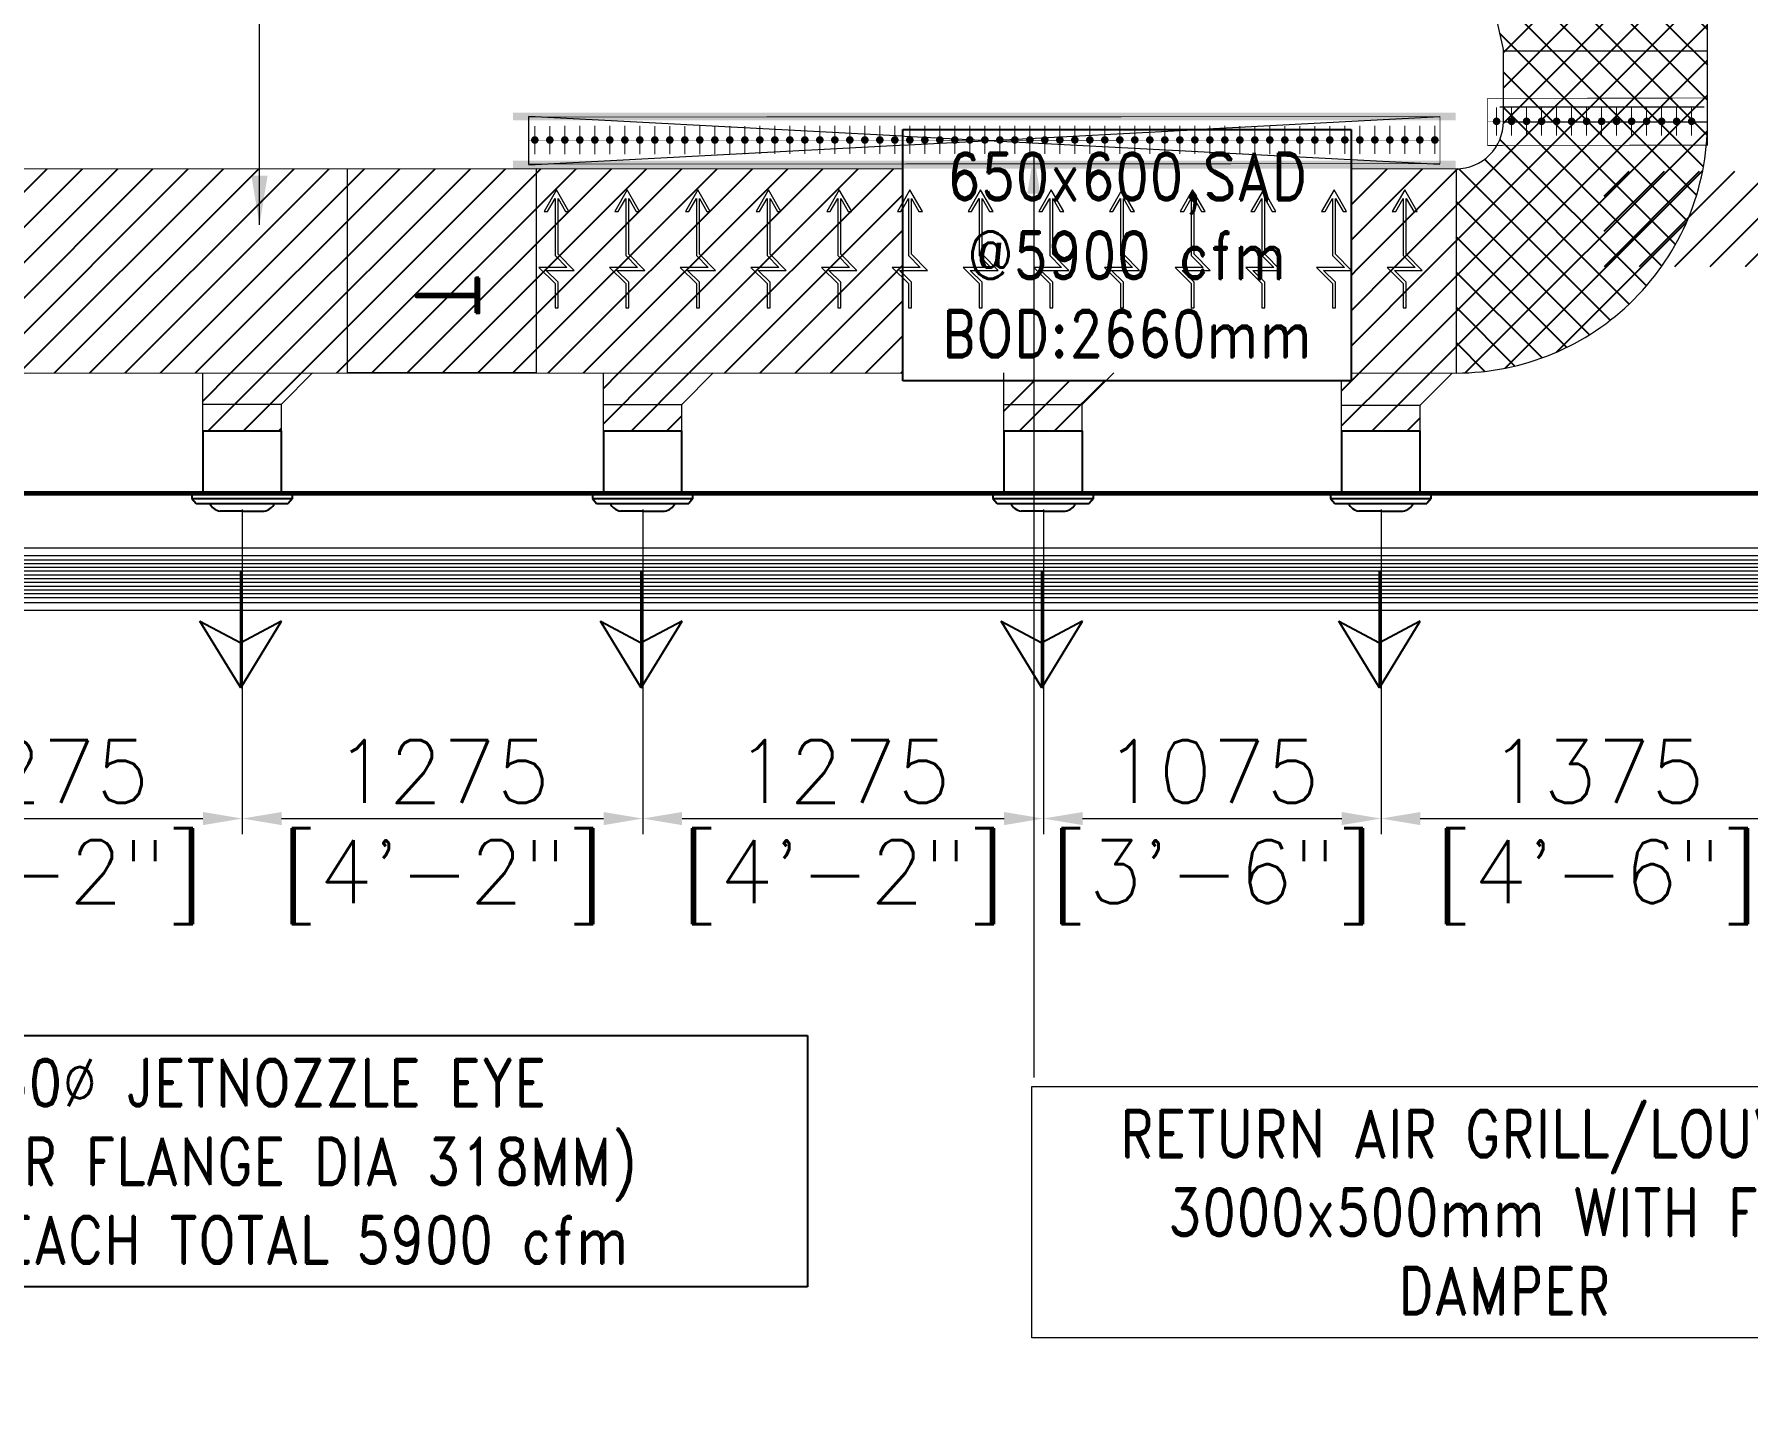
# Model space of a CAD drawing. Header units: millimetres. Extents: x -330573 to 5697, y 22061 to 198972.
# Drawn here: x -95121 to -89667, y 187681 to 192043 of the extents above; entities that cross this region are included whole.
import ezdxf

# ---------------------------------------------------------------- set-up
doc = ezdxf.new("R2010")
doc.units = ezdxf.units.MM
for name, color, linetype, lineweight in [('VL-AC-ACCOUSTIC INSULATION', 32, 'Continuous', 25), ('VL-AC-DAMPERS', 5, 'Continuous', 18), ('VL-AC-DIM', 20, 'Continuous', 25), ('VL-AC-RA_TEXT_50', 7, 'Continuous', 18), ('VL-AC-RAT', 1, 'Continuous', 5), ('VL-AC-SA', 6, 'Continuous', 5), ('VL-AC-SA_TEXT_50', 7, 'Continuous', 25), ('VL-AC-SAT', 72, 'Continuous', 25), ('VL-AC-WALL CUTOUT', 7, 'Continuous', 18), ('VL-FC', 21, 'Continuous', 18)]:
    doc.layers.add(name, color=color, linetype=linetype, lineweight=lineweight)
doc.styles.add('ROMANS', font='romans.shx', dxfattribs={"height": 200})
doc.styles.add('VOLTAS - ROMAND', font='romand.shx', dxfattribs={"width": 0.85})
doc.dimstyles.new('VL_DIM', dxfattribs={"dimscale": 1.25, "dimtxt": 200, "dimasz": 125, "dimexe": 50, "dimexo": 50, "dimgap": 50, "dimtad": 1, "dimdec": 0, "dimrnd": 1, "dimzin": 9, "dimdsep": 46, "dimtxsty": 'ROMANS', "dimcen": 0.09, "dimdle": 35, "dimclrd": 7, "dimclre": 7, "dimclrt": 7, "dimadec": 0, "dimazin": 0, "dimtfac": 1, "dimtdec": 0, "dimtmove": 2, "dimatfit": 3, "dimfxl": 1, "dimtolj": 1, "dimtzin": 0, "dimlwd": 15, "dimlwe": 15, "dimarcsym": 1})

# ---------------------------------------------------------------- blocks, each defined once
blk = doc.blocks.new('*U105')
at = {"color": 8}
for p, q in [((30, 66), (31571.2, 66)), ((30, 54), (31571.2, 54)), ((30, 42), (31571.2, 42)), ((30, 30), (31571.2, 30)), ((30, 18), (31571.2, 18)), ((30, 6), (31571.2, 6)), ((30, -6), (31571.2, -6)), ((30, -18), (31571.2, -18)), ((30, -30), (31571.2, -30)), ((30, -42), (31571.2, -42)), ((30, -54), (31571.2, -54))]:
    blk.add_line(p, q, dxfattribs=at)
for points in [[(5.2, 105), (5.3, -95), (31596.5, -95), (31596.4, 105)], [(30, 80), (30.1, -70), (31571.2, -70), (31571.2, 80)]]:
    blk.add_lwpolyline(points, close=True)
blk = doc.blocks.new('*D175')
at = {"layer": 'Defpoints', "color": 0, "transparency": 16777216}
for p in [(-95734, 190579.8), (-94459, 190579.8), (-94459, 189546.6)]:
    blk.add_point(p, dxfattribs=at)
at = {"layer": 'VL-AC-DIM', "color": 7, "lineweight": 15, "transparency": 16777216}
for p, q in [((-95734, 190529.8), (-95734, 189496.6)), ((-94459, 190529.8), (-94459, 189496.6)), ((-95609, 189546.6), (-94584, 189546.6))]:
    blk.add_line(p, q, dxfattribs=at)
at = {"layer": 'VL-AC-DIM', "color": 7, "transparency": 16777216}
for points in [[(-95609, 189567.4), (-95609, 189525.7), (-95734, 189546.6)], [(-94584, 189567.4), (-94584, 189525.7), (-94459, 189546.6)]]:
    blk.add_solid(points, dxfattribs=at)
at = {"layer": 'VL-AC-DIM', "color": 7, "transparency": 16777216, "char_height": 200, "attachment_point": 5, "style": 'ROMANS'}
for s, insert in [('\\A1;1275', (-95096.5, 189696.6)), ('\\A1;[4\'-2"]', (-95096.5, 189344.2))]:
    blk.add_mtext(s, dxfattribs=dict(at, insert=insert))
blk = doc.blocks.new('*D176')
at = {"layer": 'Defpoints', "color": 0, "transparency": 16777216}
for p in [(-94459, 190579.8), (-93184, 190579.8), (-93184, 189546.6)]:
    blk.add_point(p, dxfattribs=at)
at = {"layer": 'VL-AC-DIM', "color": 7, "lineweight": 15, "transparency": 16777216}
for p, q in [((-94459, 190529.8), (-94459, 189496.6)), ((-93184, 190529.8), (-93184, 189496.6)), ((-94334, 189546.6), (-93309, 189546.6))]:
    blk.add_line(p, q, dxfattribs=at)
at = {"layer": 'VL-AC-DIM', "color": 7, "transparency": 16777216}
for points in [[(-94334, 189567.4), (-94334, 189525.7), (-94459, 189546.6)], [(-93309, 189567.4), (-93309, 189525.7), (-93184, 189546.6)]]:
    blk.add_solid(points, dxfattribs=at)
at = {"layer": 'VL-AC-DIM', "color": 7, "transparency": 16777216, "char_height": 200, "attachment_point": 5, "style": 'ROMANS'}
for s, insert in [('\\A1;1275', (-93821.5, 189696.6)), ('\\A1;[4\'-2"]', (-93821.5, 189344.2))]:
    blk.add_mtext(s, dxfattribs=dict(at, insert=insert))
blk = doc.blocks.new('*D177')
at = {"layer": 'Defpoints', "color": 0, "transparency": 16777216}
for p in [(-93184, 190579.8), (-91909, 190579.8), (-91909, 189546.6)]:
    blk.add_point(p, dxfattribs=at)
at = {"layer": 'VL-AC-DIM', "color": 7, "lineweight": 15, "transparency": 16777216}
for p, q in [((-93184, 190529.8), (-93184, 189496.6)), ((-91909, 190529.8), (-91909, 189496.6)), ((-93059, 189546.6), (-92034, 189546.6))]:
    blk.add_line(p, q, dxfattribs=at)
at = {"layer": 'VL-AC-DIM', "color": 7, "transparency": 16777216}
for points in [[(-93059, 189567.4), (-93059, 189525.7), (-93184, 189546.6)], [(-92034, 189567.4), (-92034, 189525.7), (-91909, 189546.6)]]:
    blk.add_solid(points, dxfattribs=at)
at = {"layer": 'VL-AC-DIM', "color": 7, "transparency": 16777216, "char_height": 200, "attachment_point": 5, "style": 'ROMANS'}
for s, insert in [('\\A1;1275', (-92546.5, 189696.6)), ('\\A1;[4\'-2"]', (-92546.5, 189344.2))]:
    blk.add_mtext(s, dxfattribs=dict(at, insert=insert))
blk = doc.blocks.new('*D178')
at = {"layer": 'Defpoints', "color": 0, "transparency": 16777216}
for p in [(-91909, 190579.8), (-90834, 190579.8), (-90834, 189546.6)]:
    blk.add_point(p, dxfattribs=at)
at = {"layer": 'VL-AC-DIM', "color": 7, "lineweight": 15, "transparency": 16777216}
for p, q in [((-91909, 190529.8), (-91909, 189496.6)), ((-90834, 190529.8), (-90834, 189496.6)), ((-91784, 189546.6), (-90959, 189546.6))]:
    blk.add_line(p, q, dxfattribs=at)
at = {"layer": 'VL-AC-DIM', "color": 7, "transparency": 16777216}
for points in [[(-91784, 189567.4), (-91784, 189525.7), (-91909, 189546.6)], [(-90959, 189567.4), (-90959, 189525.7), (-90834, 189546.6)]]:
    blk.add_solid(points, dxfattribs=at)
at = {"layer": 'VL-AC-DIM', "color": 7, "transparency": 16777216, "char_height": 200, "attachment_point": 5, "style": 'ROMANS'}
for s, insert in [('\\A1;1075', (-91371.5, 189696.6)), ('\\A1;[3\'-6"]', (-91371.5, 189344.2))]:
    blk.add_mtext(s, dxfattribs=dict(at, insert=insert))
blk = doc.blocks.new('*D179')
at = {"layer": 'Defpoints', "color": 0, "transparency": 16777216}
for p in [(-90834, 190579.8), (-89459, 190579.8), (-89459, 189546.6)]:
    blk.add_point(p, dxfattribs=at)
at = {"layer": 'VL-AC-DIM', "color": 7, "lineweight": 15, "transparency": 16777216}
for p, q in [((-90834, 190529.8), (-90834, 189496.6)), ((-89459, 190529.8), (-89459, 189496.6)), ((-90709, 189546.6), (-89584, 189546.6))]:
    blk.add_line(p, q, dxfattribs=at)
at = {"layer": 'VL-AC-DIM', "color": 7, "transparency": 16777216}
for points in [[(-90709, 189567.4), (-90709, 189525.7), (-90834, 189546.6)], [(-89584, 189567.4), (-89584, 189525.7), (-89459, 189546.6)]]:
    blk.add_solid(points, dxfattribs=at)
at = {"layer": 'VL-AC-DIM', "color": 7, "transparency": 16777216, "char_height": 200, "attachment_point": 5, "style": 'ROMANS'}
for s, insert in [('\\A1;1375', (-90146.5, 189696.6)), ('\\A1;[4\'-6"]', (-90146.5, 189344.2))]:
    blk.add_mtext(s, dxfattribs=dict(at, insert=insert))
blk = doc.blocks.new('VL SA JET NOZZEL')
at = {"layer": 'VL-AC-SAT'}
for p, q in [((4.4, 562.5, 0), (-125.3, 349.6, 0)), ((4.4, 562.5, 0), (4.4, 191.9, 0)), ((4.4, 191.9, 0), (4.4, 562.5, 0)), ((4.4, 562.5, 0), (134.2, 349.6, 0)), ((4.4, 562.5, 0), (4.4, 191.9, 0)), ((4.4, 191.9, 0), (4.4, 562.5, 0)), ((-125.3, 349.6, 0), (4.4, 418.7, 0)), ((134.2, 349.6, 0), (4.4, 418.7, 0)), ((0, 0), (-70, 0)), ((0, 0), (70, 0)), ((-160, -40), (-146.6, -25)), ((160, -40), (-160, -40)), ((160, -40), (146.6, -25))]:
    blk.add_line(p, q, dxfattribs=at)
for points in [[(-160, -40), (-160, -55), (160, -55), (160, -40)], [(146.6, -25), (-146.6, -25)]]:
    blk.add_lwpolyline(points, dxfattribs=at)
at = {"layer": 'VL-AC-SAT', "elevation": 0}
blk.add_lwpolyline([(125, -255), (125, -55), (-125, -55), (-125, -255)], close=True, dxfattribs=at)
at = {"layer": 'VL-AC-SAT'}
for centre, start, end in [((-64.1, -42.5), 97.9087, 155.9574), ((64.1, -42.5), 24.0426, 82.0913)]:
    blk.add_arc(centre, 42.9, start, end, dxfattribs=at)

msp = doc.modelspace()

# ---------------------------------------------------------------- hatches: boundary and pattern name
at = {"layer": 'VL-AC-ACCOUSTIC INSULATION', "lineweight": -3}
h = msp.add_hatch(dxfattribs=at)
h.set_pattern_fill('ANSI37', color=256, scale=25)
h.paths.add_polyline_path([(-89669.7, 194354.5), (-90669.7, 194354.5), (-90544.7, 193904.5), (-89794.7, 193904.5)])
h.paths.add_polyline_path([(-89794.7, 193904.5), (-90544.7, 193904.5), (-90544.7, 192440.5), (-89794.7, 192440.5)])
h.paths.add_polyline_path([(-90257.2, 193291.8), (-90482.2, 193291.8), (-90482.2, 193516.8), (-90257.2, 193516.8)], flags=16)
h.paths.add_polyline_path([(-89794.7, 192440.5), (-90544.7, 192440.5), (-90444.7, 191990.5), (-89794.7, 191990.5)])
h.paths.add_polyline_path([(-89794.7, 191990.5), (-90444.7, 191990.5), (-90444.7, 191764.6), (-89794.7, 191764.6)])
h.paths.add_polyline_path([(-89794.7, 191764.6), (-90444.7, 191764.6, -0.414222), (-90594.7, 191614.6), (-90594.8, 190964.6, 0.414222)])
at = {"layer": 'VL-AC-ACCOUSTIC INSULATION'}
h = msp.add_hatch(dxfattribs=at)
h.set_pattern_fill('ANSI31', color=8, scale=25)
h.paths.add_polyline_path([(-89644.7, 193554.4), (-89794.7, 193704.3), (-89794.7, 193254.3), (-89644.7, 193254.3)])
h.paths.add_polyline_path([(-87735.8, 193554.3), (-89644.7, 193554.3), (-89644.7, 193254.3), (-87735.8, 193254.3)])
h.paths.add_polyline_path([(-88260.8, 193516.8), (-88035.8, 193516.8), (-88035.8, 193291.8), (-88260.8, 193291.8)], flags=16)
h.paths.add_polyline_path([(-90544.7, 193704.3), (-90694.7, 193554.3), (-90694.7, 193254.3), (-90544.7, 193254.3)])
h.paths.add_polyline_path([(-90694.7, 193554.3), (-93201.4, 193554.3), (-93201.4, 193254.3), (-90694.7, 193254.3)])
h.paths.add_polyline_path([(-92676.4, 193291.8), (-92901.4, 193291.8), (-92901.4, 193516.8), (-92676.4, 193516.8)], flags=16)
h.paths.add_polyline_path([(-97345.4, 191614.8), (-97945.4, 191614.8), (-97945.4, 190964.5), (-97345.4, 190964.8)])
h.paths.add_polyline_path([(-98159.5, 190864.6), (-98409.5, 190864.6), (-98409.5, 190779.5), (-98159.5, 190779.5)])
h.paths.add_polyline_path([(-98059.5, 190964.6), (-98409.5, 190964.6), (-98409.5, 190864.6), (-98159.5, 190864.6)])
h.paths.add_polyline_path([(-97945.4, 191614.8), (-101105.9, 191614.9), (-101106.1, 190965.2), (-97945.4, 190964.5)])
h.paths.add_polyline_path([(-99334.5, 190964.8), (-99684.5, 190964.9), (-99684.5, 190864.9), (-99434.5, 190864.9)])
h.paths.add_polyline_path([(-99434.5, 190864.9), (-99684.5, 190864.9), (-99684.5, 190779.5), (-99434.5, 190779.5)])
h.paths.add_polyline_path([(-100709.5, 190865.2), (-100959.5, 190865.2), (-100959.5, 190779.5), (-100709.5, 190779.5)])
h.paths.add_polyline_path([(-100609.6, 190965.1), (-100959.5, 190965.2), (-100959.5, 190865.2), (-100709.5, 190865.2)])
h.paths.add_polyline_path([(-101705.9, 191614.9), (-106246.5, 191615.1), (-106246.5, 191015.5), (-101705.9, 191014.5)])
h.paths.add_polyline_path([(-101105.9, 191614.9), (-101705.9, 191614.9), (-101705.9, 191014.5), (-101106.1, 190965.2)])
h.paths.add_polyline_path([(-101836.6, 191014.5), (-102234.5, 191014.6), (-102234.5, 190866.7), (-101984.5, 190866.7)])
h.paths.add_polyline_path([(-101984.5, 190866.7), (-102234.5, 190866.7), (-102234.5, 190779.5), (-101984.5, 190779.5)])
h.paths.add_polyline_path([(-103111.3, 191014.8), (-103509.5, 191014.9), (-103509.5, 190866.7), (-103259.5, 190866.7)])
h.paths.add_polyline_path([(-103259.5, 190866.7), (-103509.5, 190866.7), (-103509.5, 190779.5), (-103259.5, 190779.5)])
h.paths.add_polyline_path([(-104534.5, 190866.7), (-104784.5, 190866.7), (-104784.5, 190779.5), (-104534.5, 190779.5)])
h.paths.add_polyline_path([(-104386.1, 191015.1), (-104784.5, 191015.2), (-104784.5, 190866.7), (-104534.5, 190866.7)])
h.paths.add_polyline_path([(-105659.6, 191015.4), (-106059.5, 191015.5), (-106059.5, 190865.5), (-105809.5, 190865.5)])
h.paths.add_polyline_path([(-105809.5, 190865.5), (-106059.5, 190865.5), (-106059.5, 190779.5), (-105809.5, 190779.5)])
h.paths.add_polyline_path([(-106246.5, 191615.1), (-106846.4, 191615.1), (-106846.4, 191265.1), (-106246.5, 191015.5)])
h.paths.add_polyline_path([(-106846.4, 191615.1), (-111459.4, 191615.2), (-111459.5, 191265.2), (-106846.4, 191265.1)])
h.paths.add_polyline_path([(-106933.6, 191265.1), (-107334.4, 191265.1), (-107334.5, 191114.3), (-107084.5, 191114.3)])
h.paths.add_polyline_path([(-107084.5, 191114.3), (-107334.5, 191114.3), (-107334.5, 190779.5), (-107084.5, 190779.5)])
h.paths.add_polyline_path([(-108359.5, 191114.6), (-108609.5, 191114.6), (-108609.5, 190779.5), (-108359.5, 190779.5)])
h.paths.add_polyline_path([(-108208.9, 191265.1), (-108609.4, 191265.1), (-108609.5, 191114.6), (-108359.5, 191114.6)])
h.paths.add_polyline_path([(-109634.5, 191114.9), (-109884.5, 191114.9), (-109884.5, 190779.5), (-109634.5, 190779.5)])
h.paths.add_polyline_path([(-109484.2, 191265.2), (-109884.4, 191265.2), (-109884.5, 191114.9), (-109634.5, 191114.9)])
h.paths.add_polyline_path([(-110759.4, 191265.2), (-111159.4, 191265.2), (-111159.5, 191115.2), (-110909.5, 191115.2)])
h.paths.add_polyline_path([(-110909.5, 191115.2), (-111159.5, 191115.2), (-111159.5, 190779.5), (-110909.5, 190779.5)])
h.paths.add_polyline_path([(-93523.8, 190964.7), (-90594.9, 190964.6), (-90594.8, 191614.6), (-93523.6, 191614.7)])
h.paths.add_polyline_path([(-94123.8, 190964.7), (-93523.8, 190964.7), (-93523.6, 191614.7), (-94123.8, 191614.7)])
h.paths.add_polyline_path([(-97345.4, 190964.8), (-94123.8, 190964.7), (-94123.8, 191614.7), (-97345.4, 191614.8)])
h.paths.add_polyline_path([(-94334.5, 190779.5), (-94334.5, 190865.2), (-94235, 190964.7), (-94584.5, 190964.8), (-94584.5, 190779.5)])
h.paths.add_polyline_path([(-96884.5, 190864.8), (-96784.5, 190964.8), (-97134.5, 190964.8), (-97134.5, 190779.5), (-96884.5, 190779.5)])
h.paths.add_polyline_path([(-95609.5, 190865), (-95509.7, 190964.8), (-95859.5, 190964.8), (-95859.5, 190779.5), (-95609.5, 190779.5)])
h.paths.add_polyline_path([(-93059.5, 190779.5), (-93059.5, 190864.7), (-92959.6, 190964.7), (-93309.5, 190964.7), (-93309.5, 190779.5)])
h.paths.add_polyline_path([(-91785, 190779.5), (-91785, 190864.7), (-91685.1, 190964.6), (-92035, 190964.7), (-92035, 190779.5)])
h.paths.add_polyline_path([(-90709.5, 190779.5), (-90709.5, 190862.8), (-90607.7, 190964.6), (-90959.5, 190964.6), (-90959.5, 190779.5)])
h = msp.add_hatch(dxfattribs=at)
h.set_pattern_fill('ANSI31', color=8, scale=25)
h.set_pattern_definition([(45, (-79961.36, 1654.86), (-56.1266, 56.1266), [])])
h.paths.add_polyline_path([(-85870.6, 191606.9), (-85870.6, 191303), (-85908.6, 191303), (-85908.7, 190779.4), (-86158.7, 190779.4), (-86158.6, 191303), (-86884.7, 191303.1), (-87034, 191153.8), (-87034.1, 190779.9), (-87284.1, 190779.9), (-87284, 191303.2), (-88009.4, 191303.3), (-88159.4, 191153.4), (-88159.5, 190779.4), (-88409.5, 190779.5), (-88409.4, 191303.4), (-89184.5, 191303.5), (-89334.4, 191153.7), (-89334.5, 190779.8), (-89584.5, 190779.8), (-89584.4, 191303.6), (-90123.4, 191303.7), (-90123.4, 191606.9)])
edge = h.paths.add_edge_path()
edge.add_line((-84920.6, 191606.9), (-81510.9, 191606.9))
edge.add_line((-81510.9, 191606.9), (-80910.9, 191556.9))
edge.add_line((-80910.9, 191556.9), (-80816.6, 191556.9))
edge.add_arc((-80816.6, 191706.9), 150, 270, 360)
edge.add_line((-80666.6, 191706.9), (-80666.6, 192601.9))
edge.add_arc((-80116.6, 192601.9), 550, 90, 180, ccw=False)
edge.add_line((-80116.6, 193151.9), (-75318.2, 193151.9))
edge.add_line((-75318.2, 193151.9), (-75318.2, 192751.9))
edge.add_line((-75318.2, 192751.9), (-75543.2, 192751.9))
edge.add_line((-75543.2, 192751.9), (-75543.2, 189772.8))
edge.add_line((-75543.2, 189772.8), (-75993.2, 189772.8))
edge.add_line((-75993.2, 189772.8), (-75993.2, 192601.9))
edge.add_line((-75993.2, 192601.9), (-76143.2, 192751.9))
edge.add_line((-76143.2, 192751.9), (-78227.5, 192751.9))
edge.add_line((-78227.5, 192751.9), (-78227.5, 189772.8))
edge.add_line((-78227.5, 189772.8), (-78677.5, 189772.8))
edge.add_line((-78677.5, 189772.8), (-78677.5, 192601.9))
edge.add_line((-78677.5, 192601.9), (-78827.5, 192751.9))
edge.add_line((-78827.5, 192751.9), (-80116.6, 192751.9))
edge.add_arc((-80116.6, 192601.9), 150, 90, 180)
edge.add_line((-80266.6, 192601.9), (-80266.6, 191706.9))
edge.add_arc((-80816.6, 191706.9), 550, -90, 0, ccw=False)
edge.add_line((-80816.6, 191156.9), (-80910.9, 191156.9))
edge.add_line((-80910.9, 191156.9), (-81510.9, 191156.9))
edge.add_line((-81510.9, 191156.9), (-81584.5, 191156.9))
edge.add_line((-81584.5, 191156.9), (-81584.5, 190779.5))
edge.add_line((-81584.5, 190779.5), (-81834.5, 190779.5))
edge.add_line((-81834.5, 190779.5), (-81834.4, 191006.8))
edge.add_line((-81834.4, 191006.8), (-81984.5, 191156.9))
edge.add_line((-81984.5, 191156.9), (-82859.5, 191156.9))
edge.add_line((-82859.5, 191156.9), (-82859.5, 190779.8))
edge.add_line((-82859.5, 190779.8), (-83109.5, 190779.8))
edge.add_line((-83109.5, 190779.8), (-83109.4, 191006.8))
edge.add_line((-83109.4, 191006.8), (-83259.5, 191156.9))
edge.add_line((-83259.5, 191156.9), (-84134.5, 191156.9))
edge.add_line((-84134.5, 191156.9), (-84134.5, 190780.1))
edge.add_line((-84134.5, 190780.1), (-84384.5, 190780.1))
edge.add_line((-84384.5, 190780.1), (-84384.4, 191006.8))
edge.add_line((-84384.4, 191006.8), (-84534.5, 191156.9))
edge.add_line((-84534.5, 191156.9), (-84920.6, 191156.9))
edge.add_line((-84920.6, 191156.9), (-84920.6, 191606.9))

# ---------------------------------------------------------------- linework, layer by layer
at = {"layer": 'VL-AC-DAMPERS'}
for p, q in [((-90374.9, 191765.7, 0), (-90370.7, 191765.7, 0)), ((-90279.4, 191765.6, 0), (-90275.2, 191765.6, 0)), ((-90231.7, 191765.6, 0), (-90227.4, 191765.6, 0)), ((-90088.4, 191765.6, 0), (-90084.2, 191765.6, 0)), ((-89849.7, 191765.6, 0), (-89845.4, 191765.6, 0)), ((-93436.4, 191706.4, 0), (-93432.2, 191706.3, 0)), ((-93245.5, 191706.3, 0), (-93241.2, 191706.3, 0)), ((-93150, 191706.3, 0), (-93145.7, 191706.3, 0)), ((-93006.7, 191706.3, 0), (-93002.5, 191706.3, 0)), ((-92815.7, 191706.5, 0), (-92811.5, 191706.5, 0)), ((-92624.7, 191706.5, 0), (-92620.5, 191706.5, 0)), ((-92529.2, 191706.4, 0), (-92525, 191706.4, 0)), ((-92481.5, 191706.4, 0), (-92477.2, 191706.4, 0)), ((-90762.5, 191706.5, 0), (-90758.3, 191706.5, 0)), ((-90667.1, 191706.4, 0), (-90662.8, 191706.4, 0))]:
    msp.add_line(p, q, dxfattribs=at)
at = {"layer": 'VL-AC-DAMPERS', "const_width": 2.55, "elevation": 0}
msp.add_lwpolyline([(-90494.6, 191688.9), (-89794.8, 191690), (-89794.7, 191839.8), (-90494.6, 191838.7)], close=True, dxfattribs=at)
at = {"layer": 'VL-AC-DAMPERS', "const_width": 12.2, "elevation": 0}
for points in [[(-90466.2, 191771.7, -1), (-90466.2, 191759.7, -1), (-90466.2, 191771.7, 1)], [(-90418.4, 191771.7, -1), (-90418.4, 191759.7, -1), (-90418.4, 191771.7, 1)], [(-90370.7, 191771.7, -1), (-90370.7, 191759.7, -1), (-90370.7, 191771.7, 1)], [(-90322.9, 191771.7, -1), (-90322.9, 191759.7, -1), (-90322.9, 191771.7, 1)], [(-90275.2, 191771.6, -1), (-90275.2, 191759.6, -1), (-90275.2, 191771.6, 1)], [(-90227.4, 191771.5, -1), (-90227.4, 191759.6, -1), (-90227.4, 191771.5, 1)], [(-90179.7, 191771.5, -1), (-90179.7, 191759.6, -1), (-90179.7, 191771.5, 1)], [(-90131.9, 191771.5, -1), (-90131.9, 191759.6, -1), (-90131.9, 191771.5, 1)], [(-90084.2, 191771.5, -1), (-90084.2, 191759.6, -1), (-90084.2, 191771.5, 1)], [(-90036.4, 191771.5, -1), (-90036.4, 191759.6, -1), (-90036.4, 191771.5, 1)], [(-89988.7, 191771.5, -1), (-89988.7, 191759.6, -1), (-89988.7, 191771.5, 1)], [(-89940.9, 191771.5, -1), (-89940.9, 191759.6, -1), (-89940.9, 191771.5, 1)], [(-89893.2, 191771.5, -1), (-89893.2, 191759.6, -1), (-89893.2, 191771.5, 1)], [(-89845.4, 191771.5, -1), (-89845.4, 191759.6, -1), (-89845.4, 191771.5, 1)], [(-93527.7, 191712.2, -1), (-93527.7, 191700.2, -1), (-93527.7, 191712.2, 1)], [(-93480, 191712.2, -1), (-93480, 191700.2, -1), (-93480, 191712.2, 1)], [(-93432.2, 191712.3, -1), (-93432.2, 191700.4, -1), (-93432.2, 191712.3, 1)], [(-93384.5, 191712.3, -1), (-93384.5, 191700.4, -1), (-93384.5, 191712.3, 1)], [(-93336.7, 191712.3, -1), (-93336.7, 191700.4, -1), (-93336.7, 191712.3, 1)], [(-93289, 191712.3, -1), (-93289, 191700.4, -1), (-93289, 191712.3, 1)], [(-93241.2, 191712.3, -1), (-93241.2, 191700.4, -1), (-93241.2, 191712.3, 1)], [(-93193.5, 191712.3, -1), (-93193.5, 191700.4, -1), (-93193.5, 191712.3, 1)], [(-93145.7, 191712.3, -1), (-93145.7, 191700.3, -1), (-93145.7, 191712.3, 1)], [(-93098, 191712.3, -1), (-93098, 191700.3, -1), (-93098, 191712.3, 1)], [(-93050.2, 191712.3, -1), (-93050.2, 191700.3, -1), (-93050.2, 191712.3, 1)], [(-93002.5, 191712.3, -1), (-93002.5, 191700.4, -1), (-93002.5, 191712.3, 1)], [(-92954.7, 191712.3, -1), (-92954.7, 191700.4, -1), (-92954.7, 191712.3, 1)], [(-92907, 191712.3, -1), (-92907, 191700.4, -1), (-92907, 191712.3, 1)], [(-92859.2, 191712.3, -1), (-92859.2, 191700.4, -1), (-92859.2, 191712.3, 1)], [(-92811.5, 191712.5, -1), (-92811.5, 191700.5, -1), (-92811.5, 191712.5, 1)], [(-92763.7, 191712.5, -1), (-92763.7, 191700.5, -1), (-92763.7, 191712.5, 1)], [(-92716, 191712.5, -1), (-92716, 191700.5, -1), (-92716, 191712.5, 1)], [(-92668.2, 191712.5, -1), (-92668.2, 191700.5, -1), (-92668.2, 191712.5, 1)], [(-92620.5, 191712.5, -1), (-92620.5, 191700.5, -1), (-92620.5, 191712.5, 1)], [(-92572.7, 191712.5, -1), (-92572.7, 191700.5, -1), (-92572.7, 191712.5, 1)], [(-92525, 191712.4, -1), (-92525, 191700.4, -1), (-92525, 191712.4, 1)], [(-92477.2, 191712.4, -1), (-92477.2, 191700.4, -1), (-92477.2, 191712.4, 1)], [(-92429.5, 191712.4, -1), (-92429.5, 191700.4, -1), (-92429.5, 191712.4, 1)], [(-90853.8, 191712.5, -1), (-90853.8, 191700.5, -1), (-90853.8, 191712.5, 1)], [(-90806.1, 191712.5, -1), (-90806.1, 191700.5, -1), (-90806.1, 191712.5, 1)], [(-90758.3, 191712.5, -1), (-90758.3, 191700.5, -1), (-90758.3, 191712.5, 1)], [(-90710.6, 191712.5, -1), (-90710.6, 191700.5, -1), (-90710.6, 191712.5, 1)], [(-90662.8, 191712.4, -1), (-90662.8, 191700.4, -1), (-90662.8, 191712.4, 1)]]:
    msp.add_lwpolyline(points, format="xyb", dxfattribs=at)
at = {"layer": 'VL-AC-DAMPERS', "elevation": 0}
for points, const_width in [([(-90466.2, 191810.7), (-90466.2, 191720.5)], 3.18), ([(-90418.4, 191810.7), (-90418.4, 191720.5)], 3.18), ([(-90370.7, 191810.7), (-90370.7, 191720.5)], 3.18), ([(-90322.9, 191810.7), (-90322.9, 191720.5)], 3.18), ([(-90275.2, 191810.6), (-90275.2, 191720.4)], 3.18), ([(-90227.4, 191810.6), (-90227.4, 191720.4)], 3.18), ([(-90179.7, 191810.6), (-90179.7, 191720.4)], 3.18), ([(-90131.9, 191810.6), (-90131.9, 191720.4)], 3.18), ([(-90084.2, 191810.6), (-90084.2, 191720.4)], 3.18), ([(-90036.4, 191810.6), (-90036.4, 191720.4)], 3.18), ([(-89988.7, 191810.6), (-89988.7, 191720.4)], 3.18), ([(-89940.9, 191810.6), (-89941, 191720.4)], 3.18), ([(-89893.2, 191810.6), (-89893.2, 191720.4)], 3.18), ([(-89845.4, 191810.6), (-89845.5, 191720.4)], 3.18), ([(-93527.7, 191751.2), (-93527.7, 191661)], 3.18), ([(-93480, 191751.2), (-93480, 191661)], 3.18), ([(-93432.2, 191751.4), (-93432.2, 191661.1)], 3.18), ([(-93384.5, 191751.4), (-93384.5, 191661.1)], 3.18), ([(-93336.7, 191751.4), (-93336.7, 191661.1)], 3.18), ([(-93289, 191751.4), (-93289, 191661.1)], 3.18), ([(-93241.2, 191751.4), (-93241.2, 191661.1)], 3.18), ([(-93193.5, 191751.4), (-93193.5, 191661.1)], 3.18), ([(-93145.7, 191751.3), (-93145.7, 191661.1)], 3.18), ([(-93098, 191751.3), (-93098, 191661.1)], 3.18), ([(-93050.2, 191751.3), (-93050.2, 191661.1)], 3.18), ([(-93002.5, 191751.3), (-93002.5, 191661.1)], 3.18), ([(-92954.7, 191751.3), (-92954.7, 191661.1)], 3.18), ([(-92907, 191751.3), (-92907, 191661.1)], 3.18), ([(-92859.2, 191751.3), (-92859.2, 191661.1)], 3.18), ([(-92811.5, 191751.5), (-92811.5, 191661.3)], 3.18), ([(-92763.7, 191751.5), (-92763.7, 191661.3)], 3.18), ([(-92716, 191751.5), (-92716, 191661.3)], 3.18), ([(-92668.2, 191751.5), (-92668.2, 191661.3)], 3.18), ([(-92620.5, 191751.5), (-92620.5, 191661.3)], 3.18), ([(-92572.7, 191751.5), (-92572.7, 191661.3)], 3.18), ([(-92525, 191751.4), (-92525, 191661.2)], 3.18), ([(-92477.2, 191751.4), (-92477.3, 191661.2)], 3.18), ([(-92429.5, 191751.4), (-92429.5, 191661.2)], 3.18), ([(-90853.8, 191751.5), (-90853.8, 191661.3)], 3.18), ([(-90806.1, 191751.5), (-90806.1, 191661.3)], 3.18), ([(-90758.3, 191751.5), (-90758.3, 191661.3)], 3.18), ([(-90710.6, 191751.5), (-90710.6, 191661.3)], 3.18), ([(-90662.8, 191751.4), (-90662.8, 191661.2)], 3.18), ([(-90494.6, 191763.8), (-89794.7, 191764.9)], 1.27)]:
    msp.add_lwpolyline(points, dxfattribs=dict(at, const_width=const_width))
at = {"layer": 'VL-AC-RAT', "const_width": 25}
msp.add_lwpolyline([(-90597, 191781.1), (-93597.2, 191781.2)], dxfattribs=at)
at = {"layer": 'VL-AC-RAT', "elevation": 0}
for points in [[(-93463.4, 191520.1), (-93463.4, 191338.5), (-93425.7, 191300.8), (-93514.7, 191300.8), (-93463.4, 191249.6), (-93463.4, 191172.4), (-93453.9, 191172.4), (-93453.9, 191253.5), (-93491.7, 191291.3), (-93402.7, 191291.3), (-93453.9, 191342.5), (-93453.9, 191520.1), (-93430.1, 191478.8), (-93419.1, 191478.8), (-93458.7, 191547.4), (-93498.3, 191478.8), (-93487.3, 191478.8)], [(-93238.4, 191520.1), (-93238.4, 191338.5), (-93200.7, 191300.8), (-93289.7, 191300.8), (-93238.4, 191249.6), (-93238.4, 191172.4), (-93228.9, 191172.4), (-93228.9, 191253.5), (-93266.7, 191291.3), (-93177.7, 191291.3), (-93228.9, 191342.5), (-93228.9, 191520.1), (-93205.1, 191478.8), (-93194.1, 191478.8), (-93233.7, 191547.4), (-93273.3, 191478.8), (-93262.3, 191478.8)], [(-93013.4, 191520.1), (-93013.4, 191338.5), (-92975.7, 191300.8), (-93064.7, 191300.8), (-93013.4, 191249.6), (-93013.4, 191172.4), (-93003.9, 191172.4), (-93003.9, 191253.5), (-93041.7, 191291.3), (-92952.7, 191291.3), (-93003.9, 191342.5), (-93003.9, 191520.1), (-92980.1, 191478.8), (-92969.1, 191478.8), (-93008.7, 191547.4), (-93048.3, 191478.8), (-93037.3, 191478.8)], [(-92788.4, 191520.1), (-92788.4, 191338.5), (-92750.7, 191300.8), (-92839.7, 191300.8), (-92788.4, 191249.6), (-92788.4, 191172.4), (-92778.9, 191172.4), (-92778.9, 191253.5), (-92816.7, 191291.3), (-92727.7, 191291.3), (-92778.9, 191342.5), (-92778.9, 191520.1), (-92755.1, 191478.8), (-92744.1, 191478.8), (-92783.7, 191547.4), (-92823.3, 191478.8), (-92812.3, 191478.8)], [(-92563.4, 191520.1), (-92563.4, 191338.5), (-92525.7, 191300.8), (-92614.7, 191300.8), (-92563.4, 191249.6), (-92563.4, 191172.4), (-92553.9, 191172.4), (-92553.9, 191253.5), (-92591.7, 191291.3), (-92502.7, 191291.3), (-92553.9, 191342.5), (-92553.9, 191520.1), (-92530.1, 191478.8), (-92519.1, 191478.8), (-92558.7, 191547.4), (-92598.3, 191478.8), (-92587.3, 191478.8)], [(-90763.4, 191520.1), (-90763.4, 191338.5), (-90725.7, 191300.8), (-90814.7, 191300.8), (-90763.4, 191249.6), (-90763.4, 191172.4), (-90753.9, 191172.4), (-90753.9, 191253.5), (-90791.7, 191291.3), (-90702.7, 191291.3), (-90753.9, 191342.5), (-90753.9, 191520.1), (-90730.1, 191478.8), (-90719.1, 191478.8), (-90758.7, 191547.4), (-90798.3, 191478.8), (-90787.3, 191478.8)]]:
    msp.add_lwpolyline(points, close=True, dxfattribs=at)
at = {"layer": 'VL-AC-SA'}
for points in [[(-101106.1, 190965.2), (-90594.8, 190964.6, 0.414231), (-89794.7, 191764.6), (-89794.7, 192440.5), (-90544.7, 192440.5), (-90444.7, 191990.5)], [(-111459.4, 191615.2), (-90594.7, 191614.6, 0.414222), (-90444.7, 191764.6), (-90444.7, 191993.2)]]:
    msp.add_lwpolyline(points, format="xyb", dxfattribs=at)
for points in [[(-90444.7, 191990.5), (-89794.7, 191990.5)], [(-90455.9, 191812), (-89805.9, 191812)], [(-90444.7, 191764.6), (-89794.7, 191764.6)], [(-90594.7, 191614.6), (-90594.8, 190964.6)], [(-94584.5, 190779.2), (-94584.5, 190964.7)], [(-94334.5, 190865.2), (-94235, 190964.7)], [(-93309.5, 190779.8), (-93309.6, 190964.7)], [(-93059.5, 190864.7), (-92959.6, 190964.7)], [(-90959.5, 190779.8), (-90959.5, 190964.6)], [(-90709.5, 190862.8), (-90607.7, 190964.6)], [(-94584.5, 190865.2), (-94334.5, 190865.2)], [(-94334.5, 190779.2), (-94334.5, 190865.2)], [(-93309.6, 190864.7), (-93059.5, 190864.7)], [(-93059.5, 190779.8), (-93059.5, 190864.7)], [(-92035.1, 190864.7), (-91785, 190864.7)], [(-91785, 190779.5), (-91785, 190864.7)], [(-90959.5, 190862.8), (-90709.5, 190862.8)], [(-90709.5, 190780.1), (-90709.5, 190862.8)]]:
    msp.add_lwpolyline(points, dxfattribs=at)
msp.add_lwpolyline([(-94123.8, 191614.7), (-93523.6, 191615.2), (-93523.8, 190964.8), (-94123.8, 190964.7)], close=True, dxfattribs=at)
at = {"layer": 'VL-AC-WALL CUTOUT', "linetype": 'ByBlock', "ltscale": 90, "elevation": 0}
msp.add_lwpolyline([(-93546.8, 191628), (-93547.2, 191781.2)], dxfattribs=at)
msp.add_lwpolyline([(-93546.8, 191628), (-93547.2, 191781.2)], dxfattribs=at)

# ---------------------------------------------------------------- block references
at = {"layer": 'VL-AC-RAT', "xscale": -1}
msp.add_blockref('*U105', (-79807.2, 190303.5), dxfattribs=at)
at = {"layer": 'VL-AC-SAT', "rotation": 180}
for p in [(-94459.5, 190524.8, 0), (-93184.5, 190524.8, 0), (-91909.5, 190524.8, 0), (-90834.5, 190524.8, 0)]:
    msp.add_blockref('VL SA JET NOZZEL', p, dxfattribs=at)

# ---------------------------------------------------------------- texts
at = {"layer": 'VL-AC-SA_TEXT_50', "insert": (-93805.7, 191211.9, -25331.5), "char_height": 200, "width": 144.857, "attachment_point": 5, "rotation": 270, "style": 'ROMANS'}
msp.add_mtext('\\pxql;{\\Fromand|c0;T}', dxfattribs=at)
at = {"layer": 'VL-AC-SA_TEXT_50', "insert": (-94404.8, 188455.8), "char_height": 150, "width": 3339.942, "attachment_point": 5, "style": 'VOLTAS - ROMAND', "bg_fill": 19, "box_fill_scale": 1.5, "bg_fill_color": 256, "bg_fill_transparency": 0}
msp.add_mtext('\\pxql;17 NOS.250∅ JETNOZZLE EYE BALL(OUTER FLANGE DIA 318MM)  \\P347 cfm EACH TOTAL 5900 cfm', dxfattribs=at)

# ---------------------------------------------------------------- dimensions: what is measured, and where the dimension line sits
at = {"layer": 'VL-AC-DIM'}
for base, p1, p2, picture, middle in [((-94459, 189546.6), (-95734, 190579.8), (-94459, 190579.8), '*D175', (-95096.5, 189546.6)), ((-93184, 189546.6), (-94459, 190579.8), (-93184, 190579.8), '*D176', (-93821.5, 189546.6)), ((-91909, 189546.6), (-93184, 190579.8), (-91909, 190579.8), '*D177', (-92546.5, 189546.6)), ((-89459, 189546.6), (-90834, 190579.8), (-89459, 190579.8), '*D179', (-90146.5, 189546.6))]:
    dim = msp.add_linear_dim(base=base, p1=p1, p2=p2, dimstyle='VL_DIM', override={"dimscale": 1, "dimpost": '\\X'}, dxfattribs=at)
    dim.commit()
    dim.dimension.update_dxf_attribs({"geometry": picture, "text_midpoint": middle})
dim = msp.add_linear_dim(base=(-90834, 189546.6), p1=(-91909, 190579.8), p2=(-90834, 190579.8), dimstyle='VL_DIM', override={"dimscale": 1, "dimpost": '\\X'}, dxfattribs=at)
dim.commit()
dim.dimension.update_dxf_attribs({"geometry": '*D178', "text_midpoint": (-91371.5, 189546.6), "dimtype": 160})

# ---------------------------------------------------------------- leaders
at = {"layer": 'VL-AC-SA_TEXT_50'}
msp.add_leader([(-94404.1, 191436), (-94404.1, 192239.2)], dimstyle='VL_DIM', override={"dimtad": 0, "dimclrd": 256}, dxfattribs=at)

# ---------------------------------------------------------------- next in the draw order: linework, layer by layer
at = {"layer": 'VL-FC', "const_width": 15}
msp.add_lwpolyline([(-74570.9, 171091.9), (-77200.7, 171091.9), (-77200.7, 170501.3), (-109889.9, 170501.3), (-109889.9, 171091.9), (-111960.9, 171091.9), (-111961.4, 190581.8), (-78805.9, 190581.8), (-78805.9, 188901.9)], dxfattribs=at)

# ---------------------------------------------------------------- next in the draw order: texts
at = {"layer": 'VL-AC-SA_TEXT_50', "insert": (-91642.8, 191339.9, 0), "char_height": 150, "width": 1276.5, "attachment_point": 5, "style": 'VOLTAS - ROMAND', "bg_fill": 19, "box_fill_scale": 1.5, "bg_fill_color": 256, "bg_fill_transparency": 0}
msp.add_mtext('650x600,SAD\\P@5900 cfm\\PBOD:2660mm ', dxfattribs=at)

# ---------------------------------------------------------------- next in the draw order: linework, layer by layer
at = {"layer": 'VL-AC-DAMPERS'}
for p, q in [((-92338.2, 191706.4, 0), (-92334, 191706.4, 0)), ((-92147.2, 191706.6, 0), (-92143, 191706.6, 0)), ((-91956.2, 191706.6, 0), (-91952, 191706.6, 0)), ((-91860.8, 191706.5, 0), (-91856.5, 191706.4, 0)), ((-91813, 191706.4, 0), (-91808.8, 191706.4, 0)), ((-91669.8, 191706.4, 0), (-91665.5, 191706.4, 0)), ((-91431, 191706.4, 0), (-91426.8, 191706.4, 0)), ((-91335.5, 191706.3, 0), (-91331.3, 191706.3, 0)), ((-91287.8, 191706.3, 0), (-91283.5, 191706.3, 0)), ((-91144.5, 191706.3, 0), (-91140.3, 191706.3, 0)), ((-90953.5, 191706.5, 0), (-90949.3, 191706.5, 0))]:
    msp.add_line(p, q, dxfattribs=at)
at = {"layer": 'VL-AC-DAMPERS', "const_width": 2.55, "elevation": 0}
msp.add_lwpolyline([(-93547, 191629.7), (-90646.4, 191630.9), (-90646.4, 191780.6), (-93547, 191779.5)], close=True, dxfattribs=at)
at = {"layer": 'VL-AC-DAMPERS', "const_width": 12.2, "elevation": 0}
for points in [[(-92381.8, 191712.4, -1), (-92381.8, 191700.4, -1), (-92381.8, 191712.4, 1)], [(-92334, 191712.4, -1), (-92334, 191700.4, -1), (-92334, 191712.4, 1)], [(-92286.3, 191712.4, -1), (-92286.3, 191700.4, -1), (-92286.3, 191712.4, 1)], [(-92238.5, 191712.4, -1), (-92238.5, 191700.4, -1), (-92238.5, 191712.4, 1)], [(-92190.8, 191712.4, -1), (-92190.8, 191700.4, -1), (-92190.8, 191712.4, 1)], [(-92143, 191712.5, -1), (-92143, 191700.6, -1), (-92143, 191712.5, 1)], [(-92095.3, 191712.5, -1), (-92095.3, 191700.6, -1), (-92095.3, 191712.5, 1)], [(-92047.5, 191712.5, -1), (-92047.5, 191700.6, -1), (-92047.5, 191712.5, 1)], [(-91999.8, 191712.5, -1), (-91999.8, 191700.6, -1), (-91999.8, 191712.5, 1)], [(-91952, 191712.5, -1), (-91952, 191700.6, -1), (-91952, 191712.5, 1)], [(-91904.3, 191712.5, -1), (-91904.3, 191700.6, -1), (-91904.3, 191712.5, 1)], [(-91856.5, 191712.4, -1), (-91856.5, 191700.5, -1), (-91856.5, 191712.4, 1)], [(-91808.8, 191712.4, -1), (-91808.8, 191700.5, -1), (-91808.8, 191712.4, 1)], [(-91761, 191712.4, -1), (-91761, 191700.5, -1), (-91761, 191712.4, 1)], [(-91713.3, 191712.4, -1), (-91713.3, 191700.5, -1), (-91713.3, 191712.4, 1)], [(-91665.5, 191712.4, -1), (-91665.5, 191700.5, -1), (-91665.5, 191712.4, 1)], [(-91617.8, 191712.4, -1), (-91617.8, 191700.5, -1), (-91617.8, 191712.4, 1)], [(-91570, 191712.4, -1), (-91570, 191700.5, -1), (-91570, 191712.4, 1)], [(-91522.3, 191712.4, -1), (-91522.3, 191700.5, -1), (-91522.3, 191712.4, 1)], [(-91474.5, 191712.4, -1), (-91474.5, 191700.5, -1), (-91474.5, 191712.4, 1)], [(-91426.8, 191712.4, -1), (-91426.8, 191700.5, -1), (-91426.8, 191712.4, 1)], [(-91379, 191712.4, -1), (-91379, 191700.5, -1), (-91379, 191712.4, 1)], [(-91331.3, 191712.3, -1), (-91331.3, 191700.4, -1), (-91331.3, 191712.3, 1)], [(-91283.5, 191712.3, -1), (-91283.5, 191700.3, -1), (-91283.5, 191712.3, 1)], [(-91235.8, 191712.3, -1), (-91235.8, 191700.3, -1), (-91235.8, 191712.3, 1)], [(-91188.1, 191712.3, -1), (-91188.1, 191700.3, -1), (-91188.1, 191712.3, 1)], [(-91140.3, 191712.3, -1), (-91140.3, 191700.3, -1), (-91140.3, 191712.3, 1)], [(-91092.6, 191712.3, -1), (-91092.6, 191700.3, -1), (-91092.6, 191712.3, 1)], [(-91044.8, 191712.3, -1), (-91044.8, 191700.3, -1), (-91044.8, 191712.3, 1)], [(-90997.1, 191712.3, -1), (-90997.1, 191700.3, -1), (-90997.1, 191712.3, 1)], [(-90949.3, 191712.5, -1), (-90949.3, 191700.5, -1), (-90949.3, 191712.5, 1)], [(-90901.6, 191712.5, -1), (-90901.6, 191700.5, -1), (-90901.6, 191712.5, 1)]]:
    msp.add_lwpolyline(points, format="xyb", dxfattribs=at)
at = {"layer": 'VL-AC-DAMPERS', "elevation": 0}
for points, const_width in [([(-92381.7, 191751.4), (-92381.8, 191661.2)], 3.18), ([(-92334, 191751.4), (-92334, 191661.2)], 3.18), ([(-92286.2, 191751.4), (-92286.3, 191661.2)], 3.18), ([(-92238.5, 191751.4), (-92238.5, 191661.2)], 3.18), ([(-92190.8, 191751.4), (-92190.8, 191661.2)], 3.18), ([(-92143, 191751.6), (-92143, 191661.4)], 3.18), ([(-92095.2, 191751.6), (-92095.3, 191661.3)], 3.18), ([(-92047.5, 191751.6), (-92047.5, 191661.3)], 3.18), ([(-91999.8, 191751.6), (-91999.8, 191661.3)], 3.18), ([(-91952, 191751.6), (-91952, 191661.4)], 3.18), ([(-91904.3, 191751.6), (-91904.3, 191661.4)], 3.18), ([(-91856.5, 191751.5), (-91856.5, 191661.2)], 3.18), ([(-91808.8, 191751.5), (-91808.8, 191661.2)], 3.18), ([(-91761, 191751.5), (-91761, 191661.2)], 3.18), ([(-91713.3, 191751.5), (-91713.3, 191661.2)], 3.18), ([(-91665.5, 191751.5), (-91665.5, 191661.2)], 3.18), ([(-91617.8, 191751.5), (-91617.8, 191661.2)], 3.18), ([(-91570, 191751.5), (-91570, 191661.2)], 3.18), ([(-91522.3, 191751.5), (-91522.3, 191661.2)], 3.18), ([(-91474.5, 191751.5), (-91474.5, 191661.2)], 3.18), ([(-91426.8, 191751.5), (-91426.8, 191661.2)], 3.18), ([(-91379, 191751.5), (-91379.1, 191661.2)], 3.18), ([(-91331.3, 191751.4), (-91331.3, 191661.1)], 3.18), ([(-91283.5, 191751.3), (-91283.6, 191661.1)], 3.18), ([(-91235.8, 191751.3), (-91235.8, 191661.1)], 3.18), ([(-91188, 191751.3), (-91188.1, 191661.1)], 3.18), ([(-91140.3, 191751.3), (-91140.3, 191661.1)], 3.18), ([(-91092.5, 191751.3), (-91092.6, 191661.1)], 3.18), ([(-91044.8, 191751.3), (-91044.8, 191661.1)], 3.18), ([(-90997.1, 191751.3), (-90997.1, 191661.1)], 3.18), ([(-90949.3, 191751.5), (-90949.3, 191661.3)], 3.18), ([(-90901.5, 191751.5), (-90901.6, 191661.3)], 3.18), ([(-93547, 191704.6), (-90646.4, 191705.7)], 1.27)]:
    msp.add_lwpolyline(points, dxfattribs=dict(at, const_width=const_width))
at = {"layer": 'VL-AC-RAT', "const_width": 25, "elevation": 0}
msp.add_lwpolyline([(-93596.8, 191628), (-90596.6, 191627.9)], dxfattribs=at)
at = {"layer": 'VL-AC-RAT', "elevation": 0}
for points in [[(-92338.4, 191520.1), (-92338.4, 191338.5), (-92300.7, 191300.8), (-92389.7, 191300.8), (-92338.4, 191249.6), (-92338.4, 191172.4), (-92328.9, 191172.4), (-92328.9, 191253.5), (-92366.7, 191291.3), (-92277.7, 191291.3), (-92328.9, 191342.5), (-92328.9, 191520.1), (-92305.1, 191478.8), (-92294.1, 191478.8), (-92333.7, 191547.4), (-92373.3, 191478.8), (-92362.3, 191478.8)], [(-92113.4, 191520.1), (-92113.4, 191338.5), (-92075.7, 191300.8), (-92164.7, 191300.8), (-92113.4, 191249.6), (-92113.4, 191172.4), (-92103.9, 191172.4), (-92103.9, 191253.5), (-92141.7, 191291.3), (-92052.7, 191291.3), (-92103.9, 191342.5), (-92103.9, 191520.1), (-92080.1, 191478.8), (-92069.1, 191478.8), (-92108.7, 191547.4), (-92148.3, 191478.8), (-92137.3, 191478.8)], [(-91888.4, 191520.1), (-91888.4, 191338.5), (-91850.7, 191300.8), (-91939.7, 191300.8), (-91888.4, 191249.6), (-91888.4, 191172.4), (-91878.9, 191172.4), (-91878.9, 191253.5), (-91916.7, 191291.3), (-91827.7, 191291.3), (-91878.9, 191342.5), (-91878.9, 191520.1), (-91855.1, 191478.8), (-91844.1, 191478.8), (-91883.7, 191547.4), (-91923.3, 191478.8), (-91912.3, 191478.8)], [(-91663.4, 191520.1), (-91663.4, 191338.5), (-91625.7, 191300.8), (-91714.7, 191300.8), (-91663.4, 191249.6), (-91663.4, 191172.4), (-91653.9, 191172.4), (-91653.9, 191253.5), (-91691.7, 191291.3), (-91602.7, 191291.3), (-91653.9, 191342.5), (-91653.9, 191520.1), (-91630.1, 191478.8), (-91619.1, 191478.8), (-91658.7, 191547.4), (-91698.3, 191478.8), (-91687.3, 191478.8)], [(-91438.4, 191520.1), (-91438.4, 191338.5), (-91400.7, 191300.8), (-91489.7, 191300.8), (-91438.4, 191249.6), (-91438.4, 191172.4), (-91428.9, 191172.4), (-91428.9, 191253.5), (-91466.7, 191291.3), (-91377.7, 191291.3), (-91428.9, 191342.5), (-91428.9, 191520.1), (-91405.1, 191478.8), (-91394.1, 191478.8), (-91433.7, 191547.4), (-91473.3, 191478.8), (-91462.3, 191478.8)], [(-91213.4, 191520.1), (-91213.4, 191338.5), (-91175.7, 191300.8), (-91264.7, 191300.8), (-91213.4, 191249.6), (-91213.4, 191172.4), (-91203.9, 191172.4), (-91203.9, 191253.5), (-91241.7, 191291.3), (-91152.7, 191291.3), (-91203.9, 191342.5), (-91203.9, 191520.1), (-91180.1, 191478.8), (-91169.1, 191478.8), (-91208.7, 191547.4), (-91248.3, 191478.8), (-91237.3, 191478.8)], [(-90988.4, 191520.1), (-90988.4, 191338.5), (-90950.7, 191300.8), (-91039.7, 191300.8), (-90988.4, 191249.6), (-90988.4, 191172.4), (-90978.9, 191172.4), (-90978.9, 191253.5), (-91016.7, 191291.3), (-90927.7, 191291.3), (-90978.9, 191342.5), (-90978.9, 191520.1), (-90955.1, 191478.8), (-90944.1, 191478.8), (-90983.7, 191547.4), (-91023.3, 191478.8), (-91012.3, 191478.8)]]:
    msp.add_lwpolyline(points, close=True, dxfattribs=at)
at = {"layer": 'VL-AC-SA'}
for points in [[(-92035, 190779.5), (-92035.1, 190964.7)], [(-91785, 190864.7), (-91685.1, 190964.7)]]:
    msp.add_lwpolyline(points, dxfattribs=at)
at = {"layer": 'VL-AC-WALL CUTOUT', "linetype": 'ByBlock', "ltscale": 90, "elevation": 0}
for points in [[(-90647.4, 191628), (-93547.2, 191781.2)], [(-93547.2, 191627.2), (-90647, 191781.2)]]:
    msp.add_lwpolyline(points, dxfattribs=at)

# ---------------------------------------------------------------- next in the draw order: texts
at = {"layer": 'VL-AC-RA_TEXT_50', "insert": (-90441.9, 188293.9), "char_height": 150, "width": 2857.004, "attachment_point": 5, "style": 'VOLTAS - ROMAND', "bg_fill": 19, "box_fill_scale": 1.5, "bg_fill_color": 256, "bg_fill_transparency": 0}
msp.add_mtext('RETURN AIR GRILL/LOUVERS 3000x500mm WITH FIRE DAMPER', dxfattribs=at)

# ---------------------------------------------------------------- next in the draw order: leaders
at = {"layer": 'VL-AC-SA_TEXT_50'}
msp.add_leader([(-91939.5, 191660.8), (-91939.5, 188722.5)], dimstyle='VL_DIM', override={"dimscale": 1, "dimgap": 50, "dimtad": 0}, dxfattribs=at)

doc.saveas('drawing.dxf')
